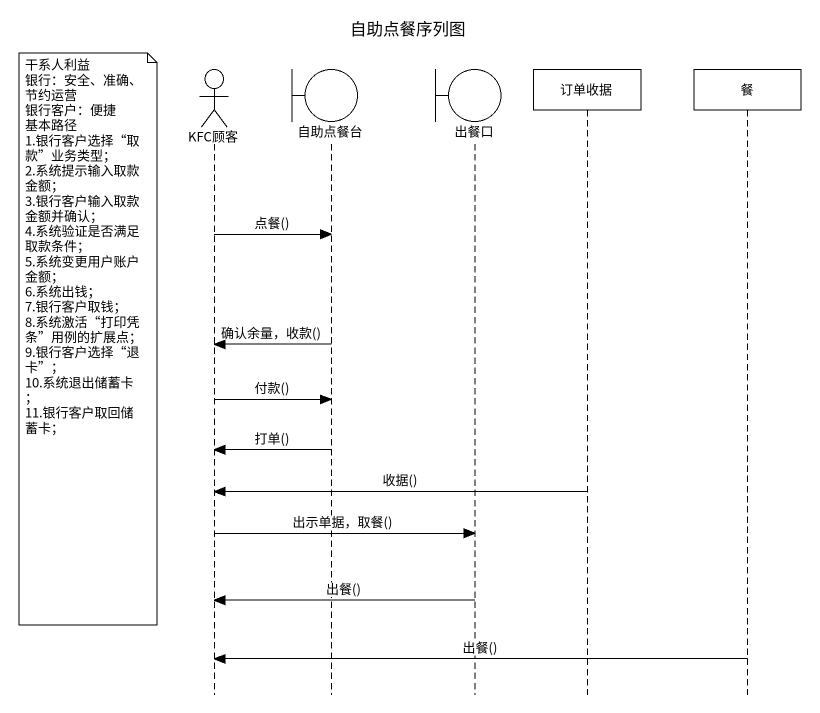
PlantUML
@startuml
title 自助点餐序列图
hide footbox
actor KFC顾客
boundary 自助点餐台
boundary 出餐口
participant 订单收据
participant 餐

KFC顾客 -> 自助点餐台 : 点餐()
note left of KFC顾客
  干系人利益
  银行：安全、准确、节约运营
  银行客户：便捷
  基本路径
  1.银行客户选择“取款”业务类型；
  2.系统提示输入取款金额；
  3.银行客户输入取款金额并确认；
  4.系统验证是否满足取款条件；
  5.系统变更用户账户金额；
  6.系统出钱；
  7.银行客户取钱；
  8.系统激活“打印凭条”用例的扩展点；
  9.银行客户选择“退卡”；
  10.系统退出储蓄卡；
  11.银行客户取回储蓄卡；
end note
自助点餐台 -> KFC顾客 : 确认余量，收款()
KFC顾客 -> 自助点餐台 : 付款()
自助点餐台 -> KFC顾客 : 打单()
订单收据 -> KFC顾客 : 收据()
KFC顾客 -> 出餐口 : 出示单据，取餐()
出餐口 -> KFC顾客 : 出餐()
餐 -> KFC顾客 : 出餐()
@enduml
